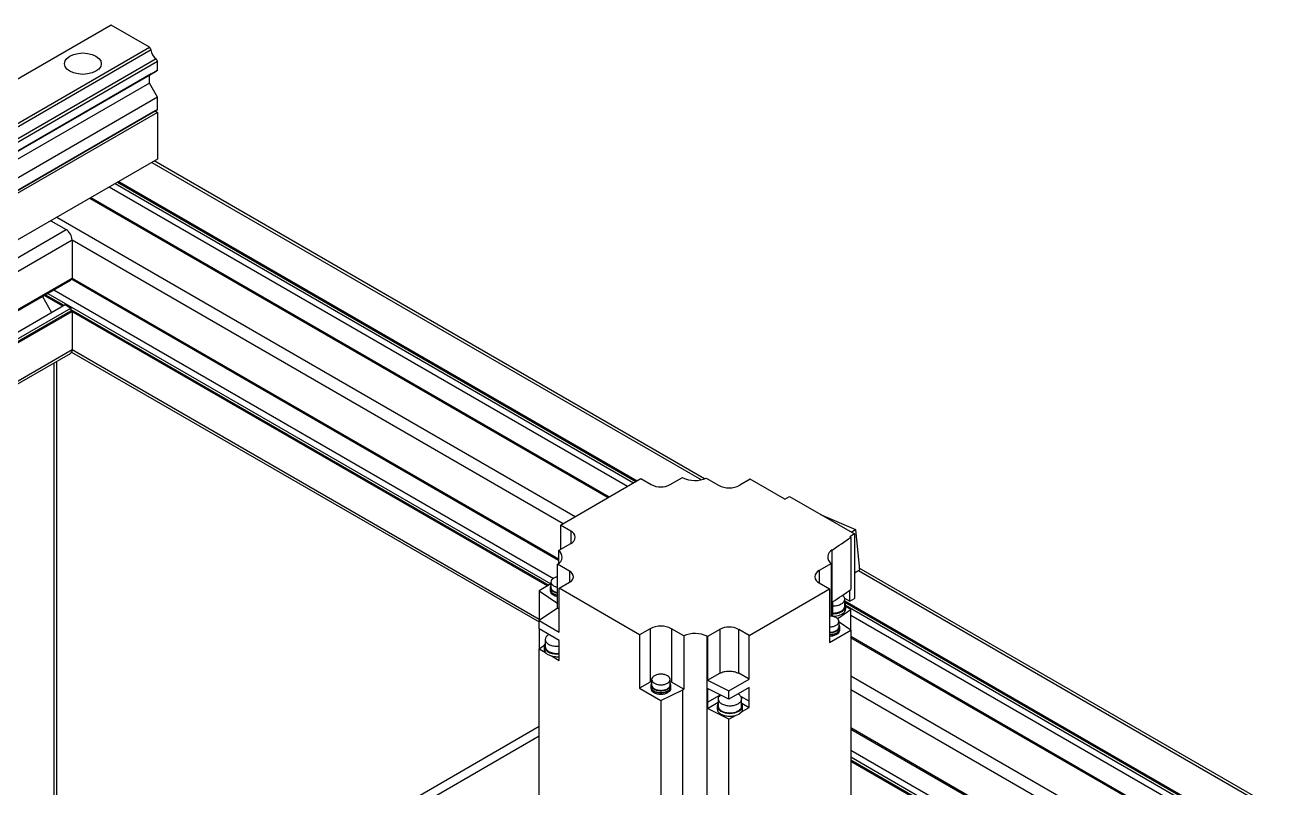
# Model space of a CAD drawing. Header units: millimetres. Extents: x 0 to 597, y 0 to 420.
# Drawn here: x 410.75 to 435.78, y 176.63 to 191.77 of the extents above; entities that cross this region are included whole.
import ezdxf

# ---------------------------------------------------------------- set-up
doc = ezdxf.new("R2010")
doc.units = ezdxf.units.MM

msp = doc.modelspace()

# ---------------------------------------------------------------- linework, layer by layer
at = {"color": 7, "linetype": 'Continuous', "lineweight": 25}
for p, q in [((412.461, 191.77), (391.65, 179.756)), ((413.22, 191.332), (412.461, 191.77)), ((392.313, 179.263), (413.22, 191.332)), ((413.251, 191.279), (392.33, 179.202)), ((413.251, 191.279), (413.22, 191.332)), ((413.352, 191.104), (392.614, 179.132)), ((413.383, 191.051), (392.63, 179.07)), ((413.352, 191.104), (413.383, 191.051)), ((413.383, 190.879), (413.383, 191.051)), ((392.901, 179.055), (413.383, 190.879)), ((392.901, 179.055), (413.352, 190.861)), ((413.251, 190.803), (392.901, 179.055)), ((392.901, 179.055), (413.22, 190.785)), ((413.251, 190.803), (413.22, 190.785)), ((413.22, 190.622), (413.22, 190.785)), ((413.383, 190.879), (413.352, 190.861)), ((413.22, 190.622), (392.938, 178.913)), ((413.383, 190.34), (413.22, 190.622)), ((413.383, 190.34), (393.255, 178.721)), ((413.383, 190.095), (413.383, 190.34)), ((393.543, 178.642), (413.383, 190.095)), ((413.336, 190.068), (393.543, 178.642)), ((413.383, 190.041), (393.555, 178.594)), ((413.383, 190.095), (413.336, 190.068)), ((413.336, 190.068), (413.383, 190.041)), ((413.383, 190.041), (413.383, 189.115)), ((413.383, 189.115), (394.409, 178.162)), ((424.242, 182.767), (413.314, 189.076)), ((412.421, 188.56), (422.711, 182.62)), ((412.539, 188.628), (422.829, 182.688)), ((412.586, 188.655), (422.876, 182.715)), ((412.61, 188.669), (422.9, 182.729)), ((412.035, 188.337), (422.325, 182.397)), ((412.058, 188.351), (422.348, 182.41)), ((411.262, 187.891), (411.568, 187.714)), ((411.686, 187.51), (411.686, 186.753)), ((395.47, 177.392), (411.686, 186.753)), ((395.538, 177.404), (411.662, 186.712)), ((411.662, 186.74), (411.662, 186.712)), ((411.662, 186.74), (421.341, 181.152)), ((411.686, 186.753), (421.341, 181.18)), ((411.205, 186.448), (421.191, 180.684)), ((411.323, 186.516), (421.241, 180.791)), ((396.023, 177.265), (411.544, 186.225)), ((411.097, 186.386), (411.278, 186.071)), ((411.134, 186.407), (411.497, 186.198)), ((411.158, 186.421), (411.521, 186.211)), ((411.544, 186.225), (411.662, 186.157)), ((396.066, 177.154), (411.662, 186.157)), ((396.079, 177.106), (411.662, 186.103)), ((396.085, 177.083), (411.686, 186.089)), ((411.662, 186.157), (411.662, 186.103)), ((411.662, 186.13), (421.146, 180.655)), ((411.662, 186.103), (411.686, 186.089)), ((411.662, 186.103), (421.123, 180.641)), ((411.686, 186.089), (411.686, 185.332)), ((396.791, 176.677), (411.651, 185.256)), ((411.675, 185.282), (420.954, 179.926)), ((411.381, 174.865), (411.381, 185.1)), ((421.377, 181.849), (422.975, 182.772)), ((422.975, 182.772), (423.182, 182.652)), ((423.559, 182.652), (423.801, 182.792)), ((423.809, 182.788), (423.801, 182.792)), ((424.273, 182.779), (424.516, 182.639)), ((425.148, 182.758), (424.941, 182.639)), ((425.832, 182.364), (425.148, 182.758)), ((425.832, 182.364), (425.926, 182.418)), ((425.926, 182.418), (427.217, 181.672)), ((426.542, 182.062), (427.235, 181.761)), ((421.584, 181.73), (421.377, 181.849)), ((421.377, 181.849), (421.377, 181.365)), ((427.15, 181.711), (427.235, 181.761)), ((427.235, 181.761), (427.316, 180.958)), ((421.341, 181.344), (421.584, 181.485)), ((427.217, 181.672), (427.123, 181.618)), ((427.123, 181.618), (427.145, 181.605)), ((427.145, 181.605), (427.145, 180.571)), ((427.217, 181.672), (427.217, 180.393)), ((421.341, 181.344), (421.341, 181.087)), ((421.326, 181.076), (421.319, 181.072)), ((421.561, 180.932), (421.319, 181.072)), ((421.319, 180.201), (421.319, 181.072)), ((426.759, 181.087), (426.515, 180.946)), ((426.759, 180.039), (426.759, 181.087)), ((427.218, 180.901), (427.316, 180.958)), ((471.836, 155.291), (427.312, 180.995)), ((421.191, 180.68), (420.954, 180.544)), ((421.191, 180.719), (421.191, 180.61)), ((421.353, 180.595), (421.561, 180.715)), ((426.515, 180.701), (426.723, 180.581)), ((420.954, 180.544), (421.326, 180.293)), ((420.954, 180.544), (420.954, 179.954)), ((421.174, 180.572), (421.174, 180.544)), ((421.177, 180.61), (421.177, 180.572)), ((422.951, 179.672), (421.353, 180.595)), ((421.353, 179.724), (421.353, 180.595)), ((425.124, 179.659), (426.723, 180.581)), ((426.723, 180.581), (426.723, 179.52)), ((427.123, 180.339), (427.123, 180.556)), ((421.319, 180.201), (420.954, 179.954)), ((421.353, 180.181), (421.319, 180.201)), ((426.78, 180.325), (426.78, 180.052)), ((427.016, 180.401), (427.123, 180.339)), ((427.023, 180.238), (427.023, 180.38)), ((427.023, 180.348), (471.132, 154.885)), ((427.023, 180.321), (471.108, 154.871)), ((427.036, 180.259), (471.061, 154.844)), ((427.043, 180.184), (427.043, 180.239)), ((427.145, 180.174), (427.043, 180.233)), ((427.123, 180.339), (427.217, 180.393)), ((420.954, 179.791), (420.954, 179.954)), ((420.954, 179.954), (421.353, 179.724)), ((426.778, 180.051), (426.778, 180.037)), ((426.909, 179.828), (426.909, 179.937)), ((427.145, 179.764), (427.145, 180.174)), ((427.145, 180.06), (470.943, 154.776)), ((421.353, 179.561), (420.954, 179.791)), ((420.954, 179.791), (420.954, 179.394)), ((423.159, 179.792), (422.951, 179.672)), ((423.159, 179.792), (423.159, 178.731)), ((423.827, 179.651), (423.583, 179.792)), ((423.583, 179.792), (423.583, 178.731)), ((424.54, 179.778), (424.298, 179.639)), ((424.54, 179.778), (424.54, 178.907)), ((425.124, 179.659), (424.917, 179.778)), ((424.917, 178.907), (424.917, 179.778)), ((426.723, 179.52), (427.145, 179.764)), ((427.145, 179.764), (426.909, 179.923)), ((426.922, 179.79), (426.922, 179.829)), ((426.925, 179.763), (426.925, 179.79)), ((427.145, 179.764), (427.145, 173.133)), ((420.954, 179.394), (421.067, 179.47)), ((421.056, 179.438), (421.056, 179.383)), ((421.076, 179.58), (421.076, 179.438)), ((421.353, 179.288), (421.353, 179.561)), ((422.951, 179.672), (422.951, 178.611)), ((423.827, 179.651), (423.827, 178.59)), ((424.291, 179.643), (424.298, 179.639)), ((424.291, 171.951), (424.291, 179.643)), ((424.298, 179.639), (424.298, 178.768)), ((425.124, 178.788), (425.124, 179.659)), ((427.145, 179.641), (470.58, 154.567)), ((427.145, 179.614), (470.557, 154.553)), ((420.954, 179.394), (421.081, 179.321)), ((420.954, 173.133), (420.954, 179.394)), ((421.201, 179.251), (421.353, 179.163)), ((421.353, 179.163), (421.353, 179.288)), ((423.159, 178.731), (422.951, 178.611)), ((423.189, 178.742), (423.159, 178.731)), ((423.176, 178.675), (423.176, 178.636)), ((423.189, 178.784), (423.189, 178.674)), ((423.556, 178.674), (423.556, 178.784)), ((423.583, 178.731), (423.556, 178.741)), ((423.569, 178.636), (423.569, 178.675)), ((423.827, 178.59), (423.583, 178.731)), ((424.298, 178.768), (424.54, 178.907)), ((424.298, 178.768), (424.725, 178.557)), ((424.725, 178.557), (425.124, 178.788)), ((425.124, 178.788), (424.917, 178.907)), ((422.951, 178.611), (423.374, 178.367)), ((423.173, 178.637), (423.173, 178.609)), ((423.374, 178.367), (423.809, 178.581)), ((423.573, 178.609), (423.573, 178.637)), ((423.809, 178.581), (423.827, 178.59)), ((423.809, 171.951), (423.809, 178.581)), ((424.725, 178.394), (424.298, 178.605)), ((424.298, 178.605), (424.298, 178.333)), ((424.298, 178.333), (424.54, 178.472)), ((425.124, 178.624), (424.725, 178.394)), ((424.725, 178.394), (424.725, 178.557)), ((425.124, 178.352), (425.124, 178.624)), ((423.374, 178.367), (423.374, 171.736)), ((424.297, 178.334), (424.297, 178.208)), ((424.297, 178.208), (424.51, 178.331)), ((424.725, 177.997), (424.297, 178.208)), ((424.49, 178.256), (424.49, 178.201)), ((424.51, 178.398), (424.51, 178.256)), ((424.972, 178.139), (425.125, 178.227)), ((424.976, 178.256), (424.976, 178.398)), ((424.977, 178.312), (425.125, 178.227)), ((424.996, 178.201), (424.996, 178.256)), ((425.125, 178.227), (425.125, 178.352)), ((424.725, 177.997), (424.852, 178.07)), ((424.725, 171.736), (424.725, 177.997)), ((424.852, 178.07), (424.922, 178.098)), ((424.922, 178.098), (424.972, 178.139)), ((415.595, 174.76), (420.954, 177.855)), ((427.145, 177.829), (469.011, 153.66)), ((427.145, 177.801), (468.987, 153.647)), ((427.145, 177.382), (468.624, 153.437)), ((427.145, 177.246), (468.506, 153.369)), ((427.145, 177.192), (468.459, 153.342)), ((427.145, 177.165), (468.435, 153.328))]:
    msp.add_line(p, q, dxfattribs=at)
at = {"color": 8, "linetype": 'Continuous', "lineweight": 25}
for p, q in [((413.265, 189.047), (424.176, 182.749)), ((411.379, 187.959), (421.67, 182.018)), ((394.695, 177.973), (411.568, 187.714)), ((394.835, 177.782), (411.686, 187.51)), ((411.686, 187.51), (421.434, 181.882)), ((396.72, 176.693), (411.686, 185.332)), ((411.686, 185.332), (420.954, 179.982)), ((411.332, 174.837), (411.332, 185.072)), ((421.584, 181.73), (421.584, 181.485)), ((426.773, 180.037), (426.773, 181.354)), ((421.561, 180.932), (421.561, 180.715)), ((426.515, 180.946), (426.515, 180.701)), ((427.297, 180.947), (471.787, 155.263)), ((427.145, 178.857), (469.902, 154.175)), ((424.54, 178.472), (424.565, 178.482)), ((424.917, 178.485), (424.917, 178.505)), ((425.125, 178.352), (424.959, 178.448)), ((427.145, 178.585), (469.666, 154.039)), ((415.513, 174.52), (420.954, 177.663))]:
    msp.add_line(p, q, dxfattribs=at)
at = {"color": 7, "linetype": 'Continuous', "lineweight": 25, "flags": 128}
for points in [[(411.639, 190.857), (411.58, 190.901), (411.544, 190.952), (411.531, 191.007), (411.544, 191.062), (411.58, 191.113), (411.639, 191.157), (411.715, 191.19), (411.803, 191.212), (411.898, 191.219), (411.993, 191.212), (412.081, 191.19), (412.157, 191.157), (412.216, 191.113), (412.252, 191.062), (412.265, 191.007), (412.252, 190.952), (412.216, 190.901), (412.157, 190.857), (412.081, 190.824), (411.993, 190.803), (411.898, 190.795), (411.803, 190.803), (411.715, 190.824), (411.639, 190.857)], [(426.778, 180.038), (426.827, 180.039), (426.902, 180.053), (426.966, 180.079), (427.014, 180.115), (427.039, 180.158), (427.043, 180.184)], [(424.51, 178.313), (424.509, 178.312), (424.49, 178.256), (424.509, 178.2), (424.564, 178.153), (424.646, 178.121), (424.743, 178.11), (424.84, 178.121), (424.922, 178.153), (424.922, 178.153)]]:
    msp.add_lwpolyline(points, dxfattribs=at)
at = {"color": 7, "linetype": 'Continuous', "lineweight": 25}
for centre, radius, start, end in [((413.49, 191.3), 0.24, 184.9969, 235.0012), ((411.43, 187.498), 0.256, 2.6053, 57.3931), ((411.607, 185.322), 0.0799, 304.0618, 7.2547), ((424.05, 183.314), 0.579, 245.3406, 292.5811), ((423.371, 183.016), 0.41, 242.6101, 297.3903), ((424.728, 183.048), 0.461, 242.6103, 297.3903), ((421.538, 181.607), 0.131, 290.783, 69.2151), ((412.576, 202.794), 25.714, 303.5118, 304.5115), ((421.261, 181.214), 0.152, 295.1125, 58.6565), ((426.838, 181.217), 0.152, 115.1148, 238.6541), ((421.519, 180.823), 0.116, 290.7833, 69.2154), ((426.562, 180.823), 0.131, 110.7831, 249.215), ((412.652, 201.648), 25.579, 303.5275, 304.5141), ((412.684, 201.203), 25.522, 303.7897, 304.5147), ((423.371, 179.383), 0.461, 62.6104, 117.3903), ((424.049, 179.117), 0.579, 65.3405, 112.5811), ((424.728, 179.415), 0.41, 62.6102, 117.3903)]:
    msp.add_arc(centre, radius, start, end, dxfattribs=at)
for points, knots in [([(421.244, 180.794), (421.229, 180.783), (421.199, 180.761), (421.186, 180.719), (421.2, 180.677), (421.241, 180.643), (421.285, 180.623), (421.314, 180.62), (421.319, 180.619)], [0, 0, 0, 0, 0.191609, 0.383233, 0.574841, 0.76645, 0.958059, 1, 1, 1, 1]), ([(421.319, 180.818), (421.314, 180.818), (421.285, 180.815), (421.263, 180.803), (421.244, 180.794)], [0, 0, 0, 0, 0.179668, 1, 1, 1, 1]), ([(421.177, 180.582), (421.176, 180.578), (421.169, 180.56), (421.186, 180.526), (421.229, 180.489), (421.279, 180.466), (421.312, 180.463), (421.319, 180.463)], [0, 0, 0, 0, 0.062498, 0.347963, 0.633479, 0.918938, 1, 1, 1, 1]), ([(421.174, 180.545), (421.177, 180.529), (421.183, 180.499), (421.23, 180.462), (421.279, 180.439), (421.312, 180.436), (421.319, 180.435)], [0, 0, 0, 0, 0.304496, 0.609046, 0.913535, 1, 1, 1, 1]), ([(421.191, 180.649), (421.184, 180.636), (421.171, 180.609), (421.188, 180.565), (421.232, 180.528), (421.28, 180.506), (421.312, 180.503), (421.319, 180.503)], [0, 0, 0, 0, 0.213945, 0.45422, 0.694458, 0.934697, 1, 1, 1, 1]), ([(421.177, 180.572), (421.18, 180.557), (421.186, 180.527), (421.232, 180.49), (421.28, 180.468), (421.312, 180.465), (421.319, 180.465)], [0, 0, 0, 0, 0.305672, 0.611297, 0.916923, 1, 1, 1, 1]), ([(421.191, 180.61), (421.193, 180.596), (421.199, 180.568), (421.242, 180.534), (421.285, 180.514), (421.314, 180.511), (421.319, 180.51)], [0, 0, 0, 0, 0.310666, 0.621332, 0.931998, 1, 1, 1, 1]), ([(426.955, 180.285), (426.974, 180.299), (427.013, 180.326), (427.028, 180.38), (427.016, 180.426), (426.987, 180.449), (426.976, 180.457)], [0, 0, 0, 0, 0.279111, 0.558244, 0.837336, 1, 1, 1, 1]), ([(426.78, 180.246), (426.783, 180.246), (426.816, 180.242), (426.883, 180.253), (426.931, 180.274), (426.955, 180.285)], [0, 0, 0, 0, 0.052153, 0.526098, 1, 1, 1, 1]), ([(426.955, 180.143), (426.975, 180.157), (427.014, 180.185), (427.02, 180.221), (427.023, 180.238)], [0, 0, 0, 0, 0.49998, 1, 1, 1, 1]), ([(426.969, 180.135), (426.99, 180.15), (427.032, 180.18), (427.047, 180.238), (427.042, 180.279), (427.024, 180.295), (427.023, 180.295)], [0, 0, 0, 0, 0.3318949, 0.6637925, 0.9956998, 1, 1, 1, 1]), ([(426.855, 179.862), (426.87, 179.873), (426.9, 179.895), (426.913, 179.937), (426.899, 179.979), (426.858, 180.014), (426.798, 180.036), (426.748, 180.046), (426.723, 180.043), (426.723, 180.043)], [0, 0, 0, 0, 0.165561, 0.331135, 0.496696, 0.662257, 0.827818, 0.99338, 1, 1, 1, 1]), ([(426.78, 180.105), (426.783, 180.104), (426.816, 180.1), (426.883, 180.111), (426.931, 180.132), (426.955, 180.143)], [0, 0, 0, 0, 0.052153, 0.526098, 1, 1, 1, 1]), ([(426.78, 180.093), (426.783, 180.093), (426.819, 180.088), (426.891, 180.1), (426.943, 180.123), (426.969, 180.135)], [0, 0, 0, 0, 0.048237, 0.52412, 1, 1, 1, 1]), ([(421.144, 179.675), (421.125, 179.661), (421.087, 179.633), (421.07, 179.579), (421.088, 179.527), (421.14, 179.481), (421.218, 179.452), (421.295, 179.441), (421.339, 179.447), (421.353, 179.45)], [0, 0, 0, 0, 0.15405, 0.308115, 0.462155, 0.616213, 0.77027, 0.924311, 1, 1, 1, 1]), ([(426.723, 179.832), (426.723, 179.832), (426.748, 179.829), (426.799, 179.837), (426.836, 179.854), (426.855, 179.862)], [0, 0, 0, 0, 0.019546, 0.509793, 1, 1, 1, 1]), ([(426.723, 179.723), (426.723, 179.723), (426.748, 179.72), (426.799, 179.728), (426.836, 179.745), (426.855, 179.753)], [0, 0, 0, 0, 0.019546, 0.509793, 1, 1, 1, 1]), ([(426.723, 179.715), (426.723, 179.715), (426.749, 179.712), (426.804, 179.721), (426.844, 179.739), (426.864, 179.748)], [0, 0, 0, 0, 0.018327, 0.509157, 1, 1, 1, 1]), ([(426.723, 179.677), (426.723, 179.677), (426.749, 179.674), (426.804, 179.683), (426.844, 179.701), (426.864, 179.71)], [0, 0, 0, 0, 0.018327, 0.509157, 1, 1, 1, 1]), ([(426.723, 179.675), (426.723, 179.675), (426.75, 179.672), (426.805, 179.681), (426.846, 179.699), (426.867, 179.709)], [0, 0, 0, 0, 0.0180286, 0.5090319, 1, 1, 1, 1]), ([(426.723, 179.648), (426.723, 179.648), (426.75, 179.645), (426.805, 179.654), (426.846, 179.672), (426.867, 179.681)], [0, 0, 0, 0, 0.0180286, 0.5090319, 1, 1, 1, 1]), ([(426.855, 179.753), (426.87, 179.764), (426.901, 179.786), (426.906, 179.814), (426.909, 179.828)], [0, 0, 0, 0, 0.49998, 1, 1, 1, 1]), ([(426.864, 179.748), (426.88, 179.76), (426.912, 179.783), (426.928, 179.827), (426.915, 179.854), (426.909, 179.867)], [0, 0, 0, 0, 0.345929, 0.691851, 1, 1, 1, 1]), ([(426.864, 179.71), (426.881, 179.722), (426.914, 179.745), (426.919, 179.775), (426.922, 179.79)], [0, 0, 0, 0, 0.5000054, 1, 1, 1, 1]), ([(426.867, 179.709), (426.883, 179.72), (426.914, 179.744), (426.93, 179.779), (426.923, 179.797), (426.922, 179.8)], [0, 0, 0, 0, 0.450638, 0.901313, 1, 1, 1, 1]), ([(426.867, 179.681), (426.884, 179.693), (426.917, 179.717), (426.923, 179.748), (426.925, 179.763)], [0, 0, 0, 0, 0.499979, 1, 1, 1, 1]), ([(421.076, 179.494), (421.076, 179.494), (421.057, 179.478), (421.052, 179.437), (421.069, 179.381), (421.126, 179.331), (421.21, 179.3), (421.292, 179.288), (421.339, 179.294), (421.353, 179.297)], [0, 0, 0, 0, 0.002387, 0.185355, 0.368328, 0.551286, 0.734244, 0.917218, 1, 1, 1, 1]), ([(421.076, 179.438), (421.08, 179.42), (421.087, 179.385), (421.141, 179.34), (421.217, 179.311), (421.295, 179.299), (421.339, 179.306), (421.353, 179.308)], [0, 0, 0, 0, 0.222639, 0.445302, 0.667966, 0.890605, 1, 1, 1, 1]), ([(421.059, 179.383), (421.058, 179.377), (421.056, 179.355), (421.07, 179.335), (421.081, 179.321)], [0, 0, 0, 0, 0.307227, 1, 1, 1, 1]), ([(421.201, 179.251), (421.225, 179.246), (421.273, 179.236), (421.328, 179.235), (421.353, 179.239), (421.353, 179.239)], [0, 0, 0, 0, 0.497144, 0.994307, 1, 1, 1, 1]), ([(424.54, 178.907), (424.567, 178.92), (424.623, 178.945), (424.728, 178.956), (424.834, 178.945), (424.89, 178.92), (424.917, 178.907)], [0, 0, 0, 0, 0.2500013, 0.5000068, 0.7500114, 1, 1, 1, 1]), ([(423.189, 178.713), (423.183, 178.7), (423.17, 178.673), (423.187, 178.63), (423.23, 178.592), (423.295, 178.567), (423.372, 178.558), (423.451, 178.566), (423.491, 178.585), (423.512, 178.594)], [0, 0, 0, 0, 0.129256, 0.274375, 0.419498, 0.56462, 0.709739, 0.854876, 1, 1, 1, 1]), ([(423.243, 178.858), (423.228, 178.847), (423.198, 178.825), (423.185, 178.783), (423.199, 178.742), (423.24, 178.707), (423.301, 178.683), (423.372, 178.675), (423.446, 178.683), (423.483, 178.7), (423.502, 178.709)], [0, 0, 0, 0, 0.124999, 0.249994, 0.374993, 0.499992, 0.624992, 0.749991, 0.875001, 1, 1, 1, 1]), ([(423.189, 178.674), (423.192, 178.661), (423.198, 178.633), (423.24, 178.598), (423.301, 178.574), (423.372, 178.566), (423.446, 178.574), (423.483, 178.591), (423.502, 178.6)], [0, 0, 0, 0, 0.166664, 0.333329, 0.499993, 0.666657, 0.833336, 1, 1, 1, 1]), ([(423.502, 178.709), (423.517, 178.719), (423.547, 178.741), (423.56, 178.784), (423.546, 178.825), (423.506, 178.86), (423.445, 178.884), (423.373, 178.892), (423.3, 178.884), (423.262, 178.867), (423.243, 178.858)], [0, 0, 0, 0, 0.124999, 0.250009, 0.375008, 0.500008, 0.625007, 0.750006, 0.875001, 1, 1, 1, 1]), ([(423.502, 178.6), (423.518, 178.611), (423.548, 178.632), (423.553, 178.66), (423.556, 178.674)], [0, 0, 0, 0, 0.499979, 1, 1, 1, 1]), ([(423.512, 178.594), (423.528, 178.606), (423.56, 178.629), (423.575, 178.673), (423.562, 178.7), (423.556, 178.713)], [0, 0, 0, 0, 0.345937, 0.6919052, 1, 1, 1, 1]), ([(423.176, 178.646), (423.175, 178.643), (423.167, 178.625), (423.185, 178.591), (423.227, 178.553), (423.294, 178.527), (423.372, 178.518), (423.452, 178.526), (423.493, 178.545), (423.514, 178.555)], [0, 0, 0, 0, 0.035203, 0.195999, 0.35679, 0.517614, 0.678409, 0.839198, 1, 1, 1, 1]), ([(423.173, 178.609), (423.176, 178.594), (423.182, 178.564), (423.228, 178.525), (423.294, 178.5), (423.372, 178.491), (423.452, 178.499), (423.493, 178.518), (423.514, 178.528)], [0, 0, 0, 0, 0.166662, 0.333321, 0.500013, 0.666675, 0.833331, 1, 1, 1, 1]), ([(423.176, 178.636), (423.179, 178.622), (423.185, 178.592), (423.23, 178.554), (423.295, 178.529), (423.372, 178.52), (423.451, 178.528), (423.491, 178.547), (423.512, 178.556)], [0, 0, 0, 0, 0.166661, 0.333326, 0.499991, 0.666652, 0.833334, 1, 1, 1, 1]), ([(423.512, 178.556), (423.528, 178.568), (423.561, 178.591), (423.567, 178.621), (423.569, 178.636)], [0, 0, 0, 0, 0.499977, 1, 1, 1, 1]), ([(423.514, 178.555), (423.53, 178.567), (423.562, 178.59), (423.578, 178.625), (423.571, 178.643), (423.569, 178.646)], [0, 0, 0, 0, 0.450673, 0.90131, 1, 1, 1, 1]), ([(423.514, 178.528), (423.531, 178.539), (423.564, 178.563), (423.57, 178.594), (423.573, 178.609)], [0, 0, 0, 0, 0.50002, 1, 1, 1, 1]), ([(424.559, 178.476), (424.547, 178.468), (424.517, 178.445), (424.504, 178.397), (424.522, 178.345), (424.574, 178.3), (424.652, 178.27), (424.743, 178.26), (424.836, 178.269), (424.884, 178.291), (424.908, 178.302)], [0, 0, 0, 0, 0.0811977, 0.2124526, 0.3436997, 0.4749615, 0.6062234, 0.7374895, 0.8687444, 1, 1, 1, 1]), ([(424.908, 178.302), (424.927, 178.316), (424.965, 178.344), (424.983, 178.398), (424.963, 178.449), (424.931, 178.484), (424.904, 178.495), (424.901, 178.496)], [0, 0, 0, 0, 0.244498, 0.488994, 0.733511, 0.97802, 1, 1, 1, 1]), ([(424.493, 178.202), (424.493, 178.189), (424.494, 178.159), (424.532, 178.116), (424.596, 178.079), (424.677, 178.058), (424.768, 178.052), (424.824, 178.064), (424.852, 178.07)], [0, 0, 0, 0, 0.131452, 0.305167, 0.478863, 0.652591, 0.826295, 1, 1, 1, 1]), ([(424.51, 178.256), (424.513, 178.239), (424.52, 178.203), (424.574, 178.158), (424.651, 178.128), (424.743, 178.118), (424.836, 178.128), (424.884, 178.15), (424.908, 178.161)], [0, 0, 0, 0, 0.166653, 0.333325, 0.499996, 0.666673, 0.833336, 1, 1, 1, 1]), ([(424.908, 178.161), (424.928, 178.175), (424.967, 178.203), (424.973, 178.238), (424.976, 178.256)], [0, 0, 0, 0, 0.500001, 1, 1, 1, 1]), ([(424.922, 178.153), (424.943, 178.168), (424.985, 178.198), (425, 178.255), (424.995, 178.296), (424.977, 178.312), (424.977, 178.312)], [0, 0, 0, 0, 0.332913, 0.665819, 0.99869, 1, 1, 1, 1]), ([(424.972, 178.139), (424.984, 178.155), (424.999, 178.176), (424.994, 178.197), (424.993, 178.202)], [0, 0, 0, 0, 0.7896225, 1, 1, 1, 1])]:
    msp.add_open_spline(points, degree=3, knots=knots, dxfattribs=at)
msp.add_open_spline([(421.081, 179.321), (421.095, 179.306), (421.125, 179.277), (421.175, 179.26), (421.201, 179.251)], degree=3, dxfattribs=at)

doc.saveas('drawing.dxf')
